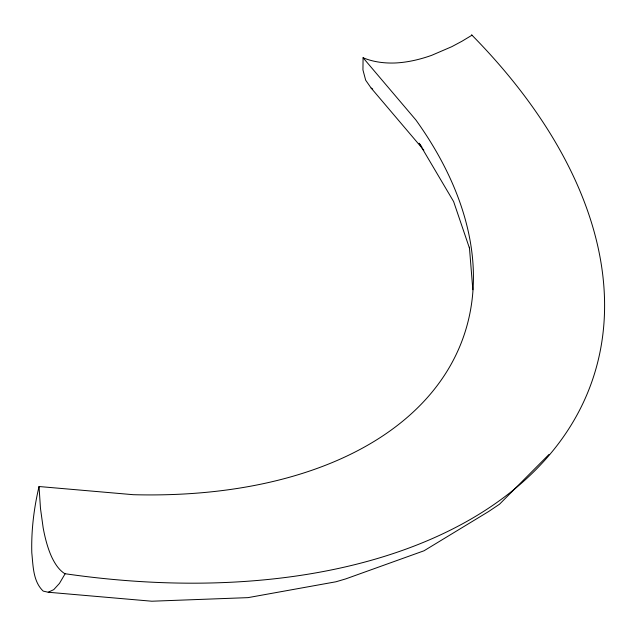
<?xml version="1.0" encoding="UTF-8"?>
<svg xmlns="http://www.w3.org/2000/svg" width="636" height="636" viewBox="0 0 636 636"><rect width="100%" height="100%" fill="white"/><g stroke="black" fill="none" stroke-linecap="round" stroke-linejoin="round"><path stroke-width="0.95" d="M471.594 34.781L471.96 35.218L461.863 41.3L451.775 46.69L431.82 55.268A129.164 73.212 -40.3 0 1 394.4 63.012C383.747 63.314 372.966 61.875 363.077 57.757L362.941 69.928L365.668 80.2L371.154 88.078L423.854 150.175M363.077 57.757L415.88 119.966A493.576 292.894 19.2 0 1 133.29 494.697L39.042 486.524C33.915 508.22 31.188 530.519 31.8 552.835C33.167 565.881 32.992 581.407 43.2 591.106L48.257 592.243L151.813 601.219L248.016 597.633L335.943 581.781L345.745 578.895L424.029 550.776L488.583 511.551L499.546 504.189L549.011 454.438M48.257 592.243L53.758 589.628L59.45 583.411L65.063 573.863C59.061 570.166 55.173 564.045 52.112 557.859A129.164 40.895 -85 0 1 43.169 527.84L40.473 508.387L39.042 486.524M371.154 88.078L372.744 89.104M421.867 147.051L419.132 143.187L453.619 201.572L469.607 248.589M469.4 247.173L472.834 289.738M471.999 35.203A629.433 373.515 19.2 0 1 558.336 443.825A629.433 373.515 19.2 0 1 65.039 573.72"/></g></svg>
